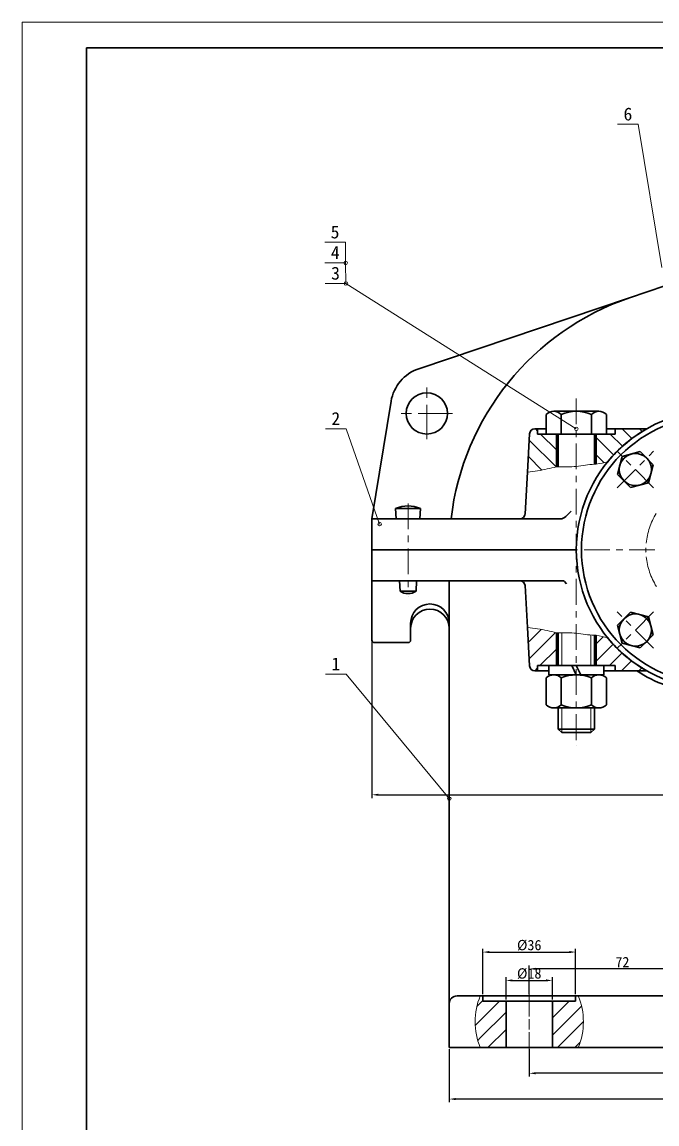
# Model space of a CAD drawing. Header units: millimetres. Extents: x 0 to 1189, y 0 to 841.
# Drawn here: x 0 to 246.2, y 413.7 to 841 of the extents above; entities that cross this region are included whole.
import ezdxf
from ezdxf.enums import TextEntityAlignment as Align

# ---------------------------------------------------------------- set-up
doc = ezdxf.new("R2010")
doc.units = ezdxf.units.MM
doc.linetypes.add('ACAD_ISO08W100', pattern=[36, 24, -3, 6, -3])
for name, color, linetype, lineweight in [('中心线', 6, 'ACAD_ISO08W100', 15), ('剖面线', 7, 'Continuous', 15), ('尺寸', 3, 'Continuous', 15), ('文字', 7, 'Continuous', 15), ('标注', 7, 'Continuous', 15), ('粗实线', 7, 'Continuous', 30), ('细实线', 7, 'Continuous', 15)]:
    doc.layers.add(name, color=color, linetype=linetype, lineweight=lineweight)
doc.styles.get("Standard").update_dxf_attribs({"font": ''})
doc.styles.get('Standard').set_extended_font_data('SimSun')
doc.dimstyles.new('ISO-25', dxfattribs={"dimtxt": 2.5, "dimasz": 2.5, "dimexe": 1.25, "dimexo": 0.625, "dimtad": 1, "dimtxsty": 'Standard', "dimcen": 2.5, "dimadec": 0, "dimazin": 0, "dimtfac": 1, "dimtmove": 0, "dimatfit": 3, "dimfxl": 1, "dimarcsym": 0})

# ---------------------------------------------------------------- blocks, each defined once
blk = doc.blocks.new('*D2')
at = {"layer": 'Defpoints', "color": 0, "transparency": 16777216}
for p in [(205.67, 469.33), (187.67, 461.33), (205.67, 461.33)]:
    blk.add_point(p, dxfattribs=at)
at = {"layer": '尺寸', "color": 0, "lineweight": -2, "transparency": 16777216}
for p, q in [((187.67, 461.96), (187.67, 470.58)), ((205.67, 461.96), (205.67, 470.58)), ((190.17, 469.33), (203.17, 469.33))]:
    blk.add_line(p, q, dxfattribs=at)
at = {"layer": '尺寸', "color": 0, "transparency": 16777216}
for points in [[(190.17, 469.75), (190.17, 468.92), (187.67, 469.33)], [(203.17, 469.75), (203.17, 468.92), (205.67, 469.33)]]:
    blk.add_solid(points, dxfattribs=at)
at = {"layer": '尺寸', "color": 0, "transparency": 16777216, "insert": (196.67, 471.96), "char_height": 4, "attachment_point": 5}
blk.add_mtext('%%c18', dxfattribs=at)
blk = doc.blocks.new('*D3')
at = {"layer": 'Defpoints', "color": 0, "transparency": 16777216}
for p in [(214.67, 480.33), (178.67, 463.33), (214.67, 463.33)]:
    blk.add_point(p, dxfattribs=at)
at = {"layer": '尺寸', "color": 0, "lineweight": -2, "transparency": 16777216}
for p, q in [((178.67, 463.96), (178.67, 481.58)), ((181.17, 480.33), (212.17, 480.33)), ((214.67, 463.96), (214.67, 481.58))]:
    blk.add_line(p, q, dxfattribs=at)
at = {"layer": '尺寸', "color": 0, "transparency": 16777216}
for points in [[(181.17, 480.75), (181.17, 479.92), (178.67, 480.33)], [(212.17, 480.75), (212.17, 479.92), (214.67, 480.33)]]:
    blk.add_solid(points, dxfattribs=at)
at = {"layer": '尺寸', "color": 0, "transparency": 16777216, "insert": (196.67, 482.96), "char_height": 4, "attachment_point": 5}
blk.add_mtext('%%c36', dxfattribs=at)
blk = doc.blocks.new('*D4')
at = {"layer": 'Defpoints', "color": 0, "transparency": 16777216}
for p in [(196.67, 473.83), (196.67, 463.33), (268.93, 463.33)]:
    blk.add_point(p, dxfattribs=at)
at = {"layer": '尺寸', "color": 0, "lineweight": -2, "transparency": 16777216}
for p, q in [((196.67, 463.96), (196.67, 475.08)), ((268.93, 463.96), (268.93, 475.08)), ((266.43, 473.83), (199.17, 473.83))]:
    blk.add_line(p, q, dxfattribs=at)
at = {"layer": '尺寸', "color": 0, "transparency": 16777216}
for points in [[(199.17, 474.25), (199.17, 473.42), (196.67, 473.83)], [(266.43, 474.25), (266.43, 473.42), (268.93, 473.83)]]:
    blk.add_solid(points, dxfattribs=at)
at = {"layer": '尺寸', "color": 0, "transparency": 16777216, "insert": (232.8, 476.46), "char_height": 4, "attachment_point": 5}
blk.add_mtext('72', dxfattribs=at)
blk = doc.blocks.new('*D7')
at = {"layer": 'Defpoints', "color": 0, "transparency": 16777216}
for p in [(196.67, 443.33), (552.93, 443.33), (196.67, 433.33)]:
    blk.add_point(p, dxfattribs=at)
at = {"layer": '尺寸', "color": 0, "lineweight": -2, "transparency": 16777216}
for p, q in [((196.67, 442.71), (196.67, 432.08)), ((552.93, 442.71), (552.93, 432.08)), ((550.43, 433.33), (199.17, 433.33))]:
    blk.add_line(p, q, dxfattribs=at)
at = {"layer": '尺寸', "color": 0, "transparency": 16777216}
for points in [[(199.17, 433.75), (199.17, 432.92), (196.67, 433.33)], [(550.43, 433.75), (550.43, 432.92), (552.93, 433.33)]]:
    blk.add_solid(points, dxfattribs=at)
at = {"layer": '尺寸', "color": 0, "transparency": 16777216, "insert": (374.8, 435.96), "char_height": 4, "attachment_point": 5}
blk.add_mtext('356', dxfattribs=at)
blk = doc.blocks.new('*D8')
at = {"layer": 'Defpoints', "color": 0, "transparency": 16777216}
for p in [(135.67, 636.33), (613.93, 636.33), (613.93, 541.33)]:
    blk.add_point(p, dxfattribs=at)
at = {"layer": '尺寸', "color": 0, "lineweight": -2, "transparency": 16777216}
for p, q in [((135.67, 635.71), (135.67, 540.08)), ((613.93, 635.71), (613.93, 540.08)), ((138.17, 541.33), (611.43, 541.33))]:
    blk.add_line(p, q, dxfattribs=at)
at = {"layer": '尺寸', "color": 0, "transparency": 16777216}
for points in [[(138.17, 541.75), (138.17, 540.92), (135.67, 541.33)], [(611.43, 541.75), (611.43, 540.92), (613.93, 541.33)]]:
    blk.add_solid(points, dxfattribs=at)
at = {"layer": '尺寸', "color": 0, "transparency": 16777216, "insert": (374.8, 543.96), "char_height": 4, "attachment_point": 5}
blk.add_mtext('478', dxfattribs=at)
blk = doc.blocks.new('*D9')
at = {"layer": 'Defpoints', "color": 0, "transparency": 16777216}
for p in [(165.67, 443.33), (583.93, 443.33), (165.67, 423.33)]:
    blk.add_point(p, dxfattribs=at)
at = {"layer": '尺寸', "color": 0, "lineweight": -2, "transparency": 16777216}
for p, q in [((165.67, 442.71), (165.67, 422.08)), ((583.93, 442.71), (583.93, 422.08)), ((581.43, 423.33), (168.17, 423.33))]:
    blk.add_line(p, q, dxfattribs=at)
at = {"layer": '尺寸', "color": 0, "transparency": 16777216}
for points in [[(168.17, 423.75), (168.17, 422.92), (165.67, 423.33)], [(581.43, 423.75), (581.43, 422.92), (583.93, 423.33)]]:
    blk.add_solid(points, dxfattribs=at)
at = {"layer": '尺寸', "color": 0, "transparency": 16777216, "insert": (374.8, 425.96), "char_height": 4, "attachment_point": 5}
blk.add_mtext('418', dxfattribs=at)

msp = doc.modelspace()

# ---------------------------------------------------------------- hatches: boundary and pattern name
at = {"layer": '剖面线'}
h = msp.add_hatch(dxfattribs=at)
h.set_pattern_fill('ANSI31', color=256, scale=1.5, angle=90, style=0)
edge = h.paths.add_edge_path(flags=16)
edge.add_arc((198.82, 681.24), 2, 90, 176.7206)
edge.add_line((196.83, 681.35), (195.97, 666.49))
edge.add_spline(control_points=[(195.97, 666.49), (197.3, 666.64), (201.07, 667.06), (204.78, 667.93), (207.18, 668.49)], knot_values=[0, 0, 0, 0, 3.991075, 11.394622, 11.394622, 11.394622, 11.394622], degree=3, periodic=0)
edge.add_line((207.18, 668.49), (207.18, 681.24))
edge.add_line((207.18, 681.24), (199.93, 681.24))
edge.add_line((199.93, 681.24), (199.93, 683.24))
edge.add_line((199.93, 683.24), (198.82, 683.24))
h = msp.add_hatch(dxfattribs=at)
h.set_pattern_fill('ANSI31', color=256, scale=1.5, angle=90, style=0)
edge = h.paths.add_edge_path(flags=16)
edge.add_line((222.68, 669.49), (222.68, 681.24))
edge.add_line((222.68, 681.24), (229.93, 681.24))
edge.add_line((229.93, 681.24), (229.93, 683.24))
edge.add_line((229.93, 683.24), (242.18, 683.24))
edge.add_arc((268.93, 636.33), 54, 119.7042, 140.763)
edge.add_spline(control_points=[(227.11, 670.49), (225.63, 670.16), (224.16, 669.82), (222.68, 669.49)], knot_values=[0, 0, 0, 0, 4.536625, 4.536625, 4.536625, 4.536625], degree=3, periodic=0)
h = msp.add_hatch(dxfattribs=at)
h.set_pattern_fill('ANSI31', color=256, scale=1.5, style=0)
edge = h.paths.add_edge_path(flags=16)
edge.add_arc((198.82, 591.43), 2, 183.2794, 270)
edge.add_line((198.82, 589.43), (199.93, 589.43))
edge.add_line((199.93, 589.43), (199.93, 591.43))
edge.add_line((199.93, 591.43), (207.18, 591.43))
edge.add_line((207.18, 591.43), (207.18, 604.18))
edge.add_spline(control_points=[(207.18, 604.18), (204.78, 604.74), (201.07, 605.6), (197.3, 606.03), (195.97, 606.18)], knot_values=[0, 0, 0, 0, 7.403546, 11.394622, 11.394622, 11.394622, 11.394622], degree=3, periodic=0)
edge.add_line((195.97, 606.18), (196.83, 591.31))
h = msp.add_hatch(dxfattribs=at)
h.set_pattern_fill('ANSI31', color=256, scale=1.5, style=0)
edge = h.paths.add_edge_path(flags=16)
edge.add_line((222.68, 603.18), (222.68, 591.43))
edge.add_line((222.68, 591.43), (229.93, 591.43))
edge.add_line((229.93, 591.43), (229.93, 589.43))
edge.add_line((229.93, 589.43), (242.18, 589.43))
edge.add_arc((268.93, 636.33), 54, 219.237, 240.2958, ccw=False)
edge.add_spline(control_points=[(227.11, 602.18), (225.63, 602.51), (224.16, 602.84), (222.68, 603.18)], knot_values=[0, 0, 0, 0, 4.536625, 4.536625, 4.536625, 4.536625], degree=3, periodic=0)
h = msp.add_hatch(dxfattribs=at)
h.set_pattern_fill('ANSI31', color=256, scale=1.5, style=0)
edge = h.paths.add_edge_path(flags=16)
edge.add_line((178.67, 463.33), (178.67, 461.33))
edge.add_line((178.67, 461.33), (187.67, 461.33))
edge.add_line((187.67, 461.33), (187.67, 443.33))
edge.add_line((187.67, 443.33), (177.67, 443.33))
edge.add_arc((201.67, 453.33), 26, 157.3801, 202.6199, ccw=False)
edge.add_line((177.67, 463.33), (178.67, 463.33))
h = msp.add_hatch(dxfattribs=at)
h.set_pattern_fill('ANSI31', color=256, scale=1.5, style=0)
edge = h.paths.add_edge_path(flags=16)
edge.add_line((214.67, 463.33), (214.67, 461.33))
edge.add_line((214.67, 461.33), (205.67, 461.33))
edge.add_line((205.67, 461.33), (205.67, 443.33))
edge.add_line((205.67, 443.33), (215.67, 443.33))
edge.add_arc((191.67, 453.33), 26, 337.3801, 382.6199)
edge.add_line((215.67, 463.33), (214.67, 463.33))

# ---------------------------------------------------------------- linework, layer by layer
at = {"layer": '中心线'}
for start, end in [(148.5446, 174.5399), (178.2535, 181.9672), (185.6808, 211.6761)]:
    msp.add_arc((268.93, 636.33), 27, start, end, dxfattribs=at)
at = {"layer": '剖面线'}
for centre in [(125.47, 747.6), (125.57, 739.6), (214.93, 683.24), (138.67, 646.33), (165.67, 539.83)]:
    msp.add_circle(centre, 0.7, dxfattribs=at)
at = {"layer": '标注'}
for p, q in [((238.93, 801.33), (230.93, 801.33)), ((248.14, 745.75), (238.93, 801.33)), ((125.37, 755.6), (117.37, 755.6)), ((125.47, 747.6), (125.37, 755.6)), ((125.47, 747.6), (117.47, 747.6)), ((125.57, 739.6), (125.47, 747.6)), ((125.57, 739.6), (117.57, 739.6)), ((214.93, 683.24), (125.57, 739.6)), ((125.67, 683.24), (117.67, 683.24)), ((138.67, 646.33), (125.67, 683.24)), ((125.67, 588.08), (117.67, 588.08)), ((165.67, 539.83), (125.67, 588.08))]:
    msp.add_line(p, q, dxfattribs=at)
at = {"layer": '粗实线'}
for p, q in [((1179, 831), (25, 831)), ((25, 831), (25, 10)), ((281.87, 749.88), (235.54, 734.05)), ((153.8, 706.53), (235.54, 734.05)), ((143.11, 693.95), (135.67, 648.33)), ((203.26, 681.24), (203.26, 688.83)), ((206.18, 690.04), (223.69, 690.04)), ((209.1, 681.24), (209.1, 688.83)), ((220.77, 681.24), (220.77, 688.83)), ((226.61, 681.24), (226.61, 688.83)), ((196.83, 681.35), (195.97, 666.49)), ((198.82, 683.24), (199.93, 683.24)), ((203.26, 683.24), (199.93, 683.24)), ((199.93, 683.24), (199.93, 681.24)), ((199.93, 681.24), (207.18, 681.24)), ((214.93, 681.24), (203.26, 681.24)), ((203.26, 681.24), (203.26, 681.24)), ((207.18, 681.24), (207.18, 668.49)), ((207.18, 681.24), (222.68, 681.24)), ((207.93, 681.24), (207.93, 668.5)), ((214.93, 681.24), (226.61, 681.24)), ((221.93, 681.24), (221.93, 669.48)), ((222.68, 669.49), (222.68, 681.24)), ((222.68, 681.24), (229.93, 681.24)), ((226.61, 683.24), (229.93, 683.24)), ((226.61, 681.24), (226.61, 681.24)), ((229.93, 681.24), (229.93, 683.24)), ((229.93, 683.24), (242.18, 683.24)), ((232.74, 672.53), (230.88, 665.59)), ((239.68, 674.39), (232.74, 672.53)), ((244.77, 669.31), (239.68, 674.39)), ((242.9, 662.36), (244.77, 669.31)), ((195.04, 650.22), (195.97, 666.49)), ((230.88, 665.59), (235.96, 660.5)), ((235.96, 660.5), (242.9, 662.36)), ((144.87, 652.33), (154.47, 652.33)), ((145.08, 648.33), (144.87, 652.33)), ((154.47, 652.33), (154.25, 648.33)), ((210.81, 649.21), (212.93, 651.33)), ((165.67, 648.33), (135.67, 648.33)), ((135.67, 648.33), (135.67, 636.33)), ((208.69, 648.33), (165.67, 648.33)), ((193.04, 648.33), (192.93, 648.33)), ((135.67, 636.33), (214.93, 636.33)), ((135.67, 636.33), (160.93, 636.33)), ((135.67, 636.33), (135.67, 624.33)), ((135.67, 624.33), (135.67, 636.33)), ((209.44, 624.33), (135.67, 624.33)), ((135.67, 601.33), (135.67, 624.33)), ((146.57, 620.33), (146.36, 624.33)), ((152.98, 624.33), (152.77, 620.33)), ((165.67, 443.33), (165.67, 624.33)), ((193.04, 624.33), (192.93, 624.33)), ((210.28, 623.99), (211.12, 623.15)), ((152.77, 620.33), (146.57, 620.33)), ((195.04, 622.45), (195.97, 606.18)), ((235.96, 612.17), (230.88, 607.08)), ((242.9, 610.3), (235.96, 612.17)), ((150.67, 601.33), (150.67, 607.83)), ((230.88, 607.08), (232.74, 600.14)), ((244.77, 603.36), (242.9, 610.3)), ((196.83, 591.31), (195.97, 606.18)), ((207.18, 591.43), (207.18, 604.18)), ((207.93, 591.43), (207.93, 604.17)), ((221.93, 591.43), (221.93, 603.19)), ((222.68, 603.18), (222.68, 591.43)), ((239.68, 598.28), (244.77, 603.36)), ((136.67, 600.33), (143.17, 600.33)), ((149.67, 600.33), (143.17, 600.33)), ((232.74, 600.14), (239.68, 598.28)), ((199.93, 589.43), (199.93, 591.43)), ((199.93, 591.43), (207.18, 591.43)), ((225.53, 591.43), (204.33, 591.43)), ((204.33, 591.43), (204.33, 587.83)), ((207.18, 591.43), (222.68, 591.43)), ((214.93, 587.83), (213.13, 591.43)), ((214.93, 591.43), (216.73, 587.83)), ((222.68, 591.43), (229.93, 591.43)), ((225.53, 587.83), (225.53, 591.43)), ((229.93, 591.43), (229.93, 589.43)), ((198.82, 589.43), (199.93, 589.43)), ((204.33, 589.43), (199.93, 589.43)), ((203.26, 586.62), (203.26, 576.24)), ((204.33, 587.83), (225.53, 587.83)), ((206.18, 587.83), (223.69, 587.83)), ((209.1, 586.62), (209.1, 576.24)), ((220.77, 586.62), (220.77, 576.24)), ((225.53, 589.43), (229.93, 589.43)), ((226.61, 586.62), (226.61, 576.24)), ((229.93, 589.43), (242.18, 589.43)), ((206.18, 575.03), (223.69, 575.03)), ((207.93, 566.83), (207.93, 575.03)), ((221.93, 575.03), (221.93, 566.83)), ((209.33, 565.43), (207.93, 566.83)), ((207.93, 566.83), (221.93, 566.83)), ((220.53, 565.43), (209.33, 565.43)), ((221.93, 566.83), (220.53, 565.43)), ((168.67, 463.33), (428.93, 463.33)), ((178.67, 463.33), (178.67, 461.33)), ((214.67, 463.33), (214.67, 461.33)), ((165.67, 460.33), (165.67, 443.33)), ((178.67, 461.33), (187.67, 461.33)), ((187.67, 461.33), (205.67, 461.33)), ((187.67, 461.33), (187.67, 443.33)), ((214.67, 461.33), (205.67, 461.33)), ((205.67, 461.33), (205.67, 443.33)), ((272.93, 443.33), (165.67, 443.33))]:
    msp.add_line(p, q, dxfattribs=at)
for centre, radius in [((156.96, 689.21), 8), ((268.93, 636.33), 54), ((268.93, 636.33), 52), ((237.82, 667.45), 6.23), ((237.82, 605.22), 6.23)]:
    msp.add_circle(centre, radius, dxfattribs=at)
for centre, radius, start, end in [((268.93, 636.33), 103.27, 108.8646, 173.3269), ((158.9, 691.37), 16, 108.6073, 170.7271), ((206.18, 685.91), 4.13, 45, 135), ((214.93, 675.34), 14.7, 66.5982, 113.4018), ((223.69, 685.91), 4.13, 45, 135), ((198.82, 681.24), 2, 90, 176.7206), ((268.93, 636.33), 54, 119.7042, 140.763), ((149.67, 641.31), 12.02, 66.4635, 113.5365), ((193.04, 650.33), 2, 270, 356.7206), ((208.69, 651.33), 3, 270, 315), ((193.04, 622.33), 2, 3.2794, 90), ((209.44, 623.15), 1.19, 45, 90), ((149.67, 624.63), 5.3, 234.2252, 305.7748), ((158.17, 607.83), 7.5, 0, 180), ((158.17, 605.83), 7.5, 0, 180), ((136.67, 601.33), 1, 180, 270), ((149.67, 601.33), 1, 270, 0), ((268.93, 636.33), 54, 219.237, 240.2958), ((198.82, 591.43), 2, 183.2794, 270), ((206.18, 583.7), 4.13, 45, 135), ((214.93, 573.13), 14.7, 66.5982, 113.4018), ((223.69, 583.7), 4.13, 45, 135), ((268.93, 636.33), 56, 236.8848, 262.8192), ((206.18, 579.16), 4.13, 225, 315), ((214.93, 589.73), 14.7, 246.5982, 293.4018), ((223.69, 579.16), 4.13, 225, 315), ((168.67, 460.33), 3, 90, 180)]:
    msp.add_arc(centre, radius, start, end, dxfattribs=at)
at = {"layer": '细实线'}
for p, q in [((1189, 841), (0, 841)), ((0, 841), (0, 0)), ((156.96, 699.21), (156.96, 695.21)), ((156.96, 692.55), (156.96, 679.21)), ((214.93, 695.04), (214.93, 685.04)), ((146.96, 689.21), (150.96, 689.21)), ((153.62, 689.21), (166.96, 689.21)), ((166.96, 689.21), (166.96, 689.21)), ((214.93, 682.54), (214.93, 680.04)), ((156.96, 679.21), (156.96, 679.21)), ((214.93, 677.54), (214.93, 667.54)), ((232.52, 672.75), (230.75, 674.52)), ((230.75, 674.52), (230.75, 674.52)), ((232.52, 672.75), (230.75, 674.52)), ((230.75, 674.52), (230.75, 674.52)), ((236.05, 669.21), (234.29, 670.98)), ((236.05, 669.21), (234.29, 670.98)), ((239.59, 669.21), (241.36, 670.98)), ((239.59, 669.21), (241.36, 670.98)), ((243.12, 672.75), (244.89, 674.52)), ((243.12, 672.75), (244.89, 674.52)), ((244.89, 674.52), (244.89, 674.52)), ((244.89, 674.52), (244.89, 674.52)), ((230.75, 660.37), (237.82, 667.45)), ((230.75, 660.37), (237.82, 667.45)), ((244.89, 660.37), (237.82, 667.45)), ((244.89, 660.37), (237.82, 667.45)), ((214.93, 665.04), (214.93, 662.54)), ((214.93, 660.04), (214.93, 650.04)), ((149.67, 654.33), (149.67, 644.33)), ((214.93, 647.54), (214.93, 645.04)), ((149.67, 641.83), (149.67, 639.33)), ((214.93, 642.54), (214.93, 632.54)), ((149.67, 636.83), (149.67, 626.83)), ((210.43, 636.33), (204.93, 636.33)), ((204.93, 636.33), (204.93, 636.33)), ((215.43, 636.33), (212.93, 636.33)), ((227.93, 636.33), (217.93, 636.33)), ((232.93, 636.33), (230.43, 636.33)), ((245.43, 636.33), (235.43, 636.33)), ((214.93, 630.04), (214.93, 627.54)), ((149.67, 624.33), (149.67, 621.83)), ((214.93, 625.04), (214.93, 615.04)), ((149.67, 618.33), (149.67, 618.33)), ((214.93, 612.54), (214.93, 610.04)), ((232.52, 610.52), (230.75, 612.29)), ((230.75, 612.29), (230.75, 612.29)), ((232.52, 610.52), (230.75, 612.29)), ((230.75, 612.29), (230.75, 612.29)), ((244.89, 612.29), (237.82, 605.22)), ((244.89, 612.29), (237.82, 605.22)), ((214.93, 607.54), (214.93, 597.54)), ((236.05, 606.99), (234.29, 608.76)), ((236.05, 606.99), (234.29, 608.76)), ((209.33, 604.17), (209.33, 591.43)), ((220.53, 603.2), (220.53, 591.43)), ((236.05, 603.45), (234.29, 601.69)), ((236.05, 603.45), (234.29, 601.69)), ((244.89, 598.15), (237.82, 605.22)), ((244.89, 598.15), (237.82, 605.22)), ((232.52, 599.92), (230.75, 598.15)), ((232.52, 599.92), (230.75, 598.15)), ((214.93, 595.04), (214.93, 592.54)), ((230.75, 598.15), (230.75, 598.15)), ((230.75, 598.15), (230.75, 598.15)), ((214.93, 590.04), (214.93, 580.04)), ((214.93, 577.54), (214.93, 575.04)), ((209.33, 565.43), (209.33, 575.03)), ((220.53, 565.43), (220.53, 575.03)), ((214.93, 572.54), (214.93, 562.54)), ((214.93, 560.43), (214.93, 560.43)), ((196.67, 456.83), (196.67, 467.33)), ((196.67, 467.33), (196.67, 467.33)), ((177.67, 463.33), (178.67, 463.33)), ((196.67, 465.33), (196.67, 455.33)), ((215.67, 463.33), (214.67, 463.33)), ((196.67, 451.83), (196.67, 454.33)), ((196.67, 452.83), (196.67, 450.33)), ((196.67, 439.33), (196.67, 449.33)), ((196.67, 447.83), (196.67, 441.33)), ((177.67, 443.33), (187.67, 443.33)), ((196.67, 441.33), (196.67, 441.33)), ((215.67, 443.33), (205.67, 443.33))]:
    msp.add_line(p, q, dxfattribs=at)
for centre, start, end in [((201.67, 453.33), 157.3801, 202.6199), ((191.67, 453.33), 337.3801, 22.6199)]:
    msp.add_arc(centre, 26, start, end, dxfattribs=at)
for points, knots in [([(195.97, 666.49), (197.3, 666.64), (201.07, 667.06), (204.78, 667.93), (207.18, 668.49)], [0, 0, 0, 0, 3.991075, 11.394622, 11.394622, 11.394622, 11.394622]), ([(207.18, 668.49), (207.43, 668.49), (210.02, 668.53), (214.97, 668.41), (219.83, 669.47), (222.43, 669.49), (222.68, 669.49)], [0, 0, 0, 0, 0.750067, 7.752645, 14.797082, 15.547149, 15.547149, 15.547149, 15.547149]), ([(195.97, 606.18), (197.3, 606.03), (201.07, 605.6), (204.78, 604.74), (207.18, 604.18)], [0, 0, 0, 0, 3.991075, 11.394622, 11.394622, 11.394622, 11.394622]), ([(207.18, 604.18), (207.43, 604.17), (210.02, 604.14), (214.97, 604.26), (219.83, 603.2), (222.43, 603.18), (222.68, 603.18)], [0, 0, 0, 0, 0.750067, 7.752645, 14.797082, 15.547149, 15.547149, 15.547149, 15.547149])]:
    msp.add_open_spline(points, degree=3, knots=knots, dxfattribs=at)
for points in [[(222.68, 669.49), (224.16, 669.82), (225.63, 670.16), (227.11, 670.49)], [(222.68, 603.18), (224.16, 602.84), (225.63, 602.51), (227.11, 602.18)]]:
    msp.add_open_spline(points, degree=3, dxfattribs=at)

# ---------------------------------------------------------------- texts
at = {"layer": '文字'}
for s, p in [('6', (234.93, 805.33)), ('5', (121.37, 759.6)), ('4', (121.47, 751.6)), ('3', (121.57, 743.6)), ('2', (121.67, 687.24)), ('1', (121.67, 592.08))]:
    msp.add_text(s, height=5, dxfattribs=at).set_placement(p, align=Align.MIDDLE_CENTER)

# ---------------------------------------------------------------- dimensions: what is measured, and where the dimension line sits
at = {"layer": '尺寸'}
for base, p1, p2, override, picture, middle in [((613.93, 541.33), (135.67, 636.33), (613.93, 636.33), {"dimtxt": 4, "dimdec": 0, "dimdsep": 46, "dimpost": '<>'}, '*D8', (374.8, 543.96)), ((214.67, 480.33), (178.67, 463.33), (214.67, 463.33), {"dimtxt": 4, "dimdec": 0, "dimdsep": 46, "dimpost": '%%c<>'}, '*D3', (196.67, 482.96)), ((196.67, 473.83), (268.93, 463.33), (196.67, 463.33), {"dimtxt": 4, "dimdec": 0, "dimdsep": 46, "dimpost": '<>'}, '*D4', (232.8, 476.46)), ((205.67, 469.33), (187.67, 461.33), (205.67, 461.33), {"dimtxt": 4, "dimdec": 0, "dimdsep": 46, "dimpost": '%%c<>'}, '*D2', (196.67, 471.96)), ((165.67, 423.33), (583.93, 443.33), (165.67, 443.33), {"dimtxt": 4, "dimdec": 0, "dimdsep": 46, "dimpost": '<>'}, '*D9', (374.8, 425.96)), ((196.67, 433.33), (552.93, 443.33), (196.67, 443.33), {"dimtxt": 4, "dimdec": 0, "dimdsep": 46, "dimpost": '<>'}, '*D7', (374.8, 435.96))]:
    dim = msp.add_linear_dim(base=base, p1=p1, p2=p2, dimstyle='ISO-25', override=override, dxfattribs=at)
    dim.commit()
    dim.dimension.update_dxf_attribs({"geometry": picture, "text_midpoint": middle})

doc.saveas('drawing.dxf')
